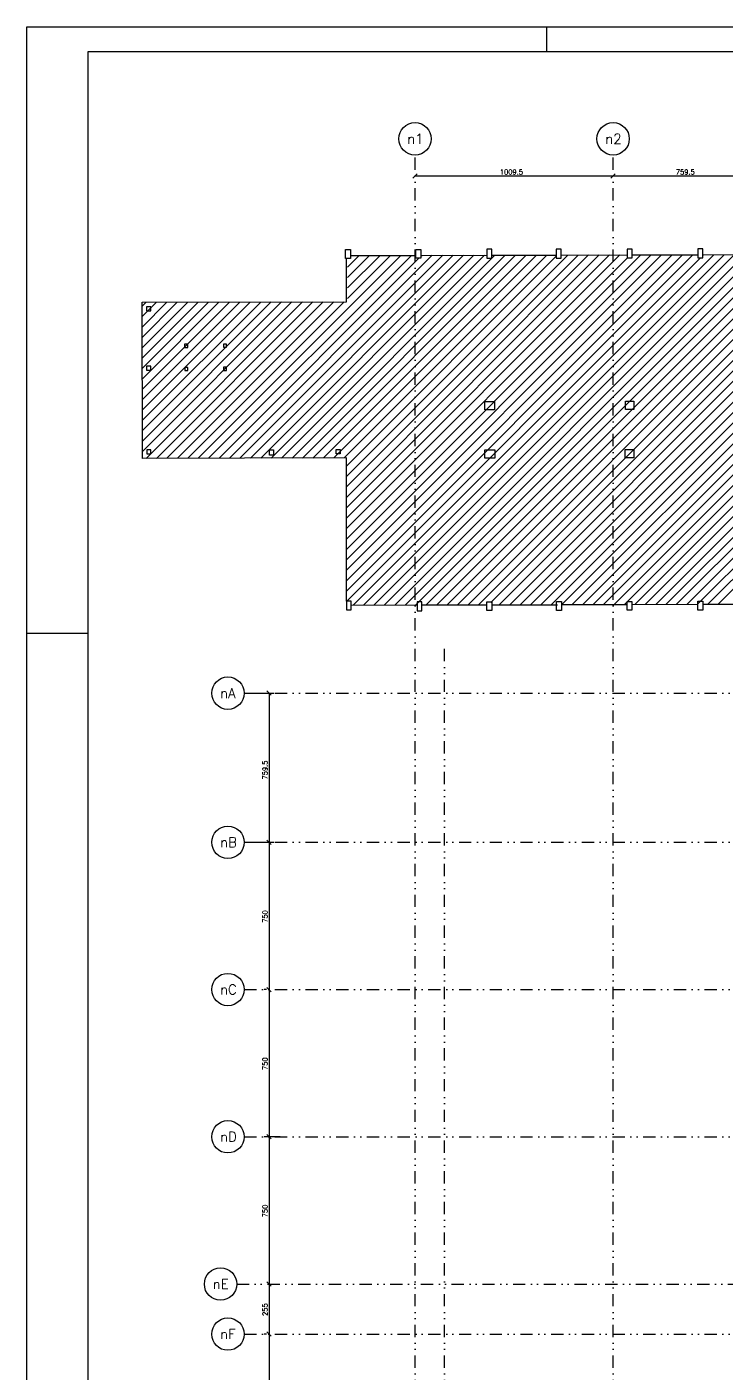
# Model space of a CAD drawing. Extents: x 567006 to 581881, y 115 to 10628.
# Drawn here: x 567006 to 570569, y 3771 to 10628 of the extents above; entities that cross this region are included whole.
import ezdxf

# ---------------------------------------------------------------- set-up
doc = ezdxf.new("R2010")
doc.units = 0
doc.header["$LTSCALE"] = 125
doc.header["$MEASUREMENT"] = 0
doc.linetypes.add('DIVIDE', pattern=[1.25, 0.5, -0.25, 0, -0.25, 0, -0.25])
doc.layers.get('0').update_dxf_attribs({"linetype": 'CONTINUOUS'})
for name, color, linetype in [('205', 14, 'DIVIDE'), ('216', 7, 'CONTINUOUS'), ('220', 4, 'CONTINUOUS'), ('221', 5, 'CONTINUOUS'), ('222', 6, 'CONTINUOUS'), ('226', 10, 'CONTINUOUS'), ('230', 3, 'CONTINUOUS'), ('231', 5, 'CONTINUOUS'), ('250', 5, 'CONTINUOUS')]:
    doc.layers.add(name, color=color, linetype=linetype)
doc.styles.get("Standard").update_dxf_attribs({"font": 'ROMANS.SHX'})

msp = doc.modelspace()

# ---------------------------------------------------------------- linework, layer by layer
for p, q in [((567005.9, 115.2), (567005.9, 10627.7)), ((567005.9, 10627.7), (581880.9, 10627.7)), ((569655.9, 10502.7), (569655.9, 10627.7)), ((569655.9, 10502.7), (569655.9, 10627.7)), ((567005.9, 7540.2), (567318.4, 7540.2))]:
    msp.add_line(p, q)
at = {"layer": '205'}
for p, q in [((568984.1, 3329.1), (568984.1, 9975.3)), ((569993.6, 3329.1), (569993.6, 9975.3)), ((569135.1, 3329.1), (569134.1, 7476.8)), ((568113, 7234.2), (571155.7, 7234.2)), ((568113, 6474.7), (577573.2, 6474.7)), ((568113, 5724.7), (577573.2, 5724.7)), ((568113, 4974.7), (577036.4, 4974.7)), ((568075.5, 4224.7), (577052.9, 4224.7)), ((568113, 3969.7), (577069.4, 3969.7))]:
    msp.add_line(p, q, dxfattribs=at)
at = {"layer": '216'}
for p, q in [((568973.1, 9857.5), (568995.2, 9879.6)), ((569982.6, 9857.5), (570004.7, 9879.6)), ((569982.6, 9857.5), (570004.7, 9879.6)), ((568228.9, 7245.3), (568251, 7223.2)), ((568228.9, 6485.8), (568251, 6463.7)), ((568228.9, 6485.8), (568251, 6463.7)), ((568228.9, 5735.8), (568251, 5713.7)), ((568228.9, 5735.8), (568251, 5713.7)), ((568228.9, 4985.8), (568251, 4963.7)), ((568228.9, 4985.8), (568251, 4963.7)), ((568228.9, 4235.8), (568251, 4213.7)), ((568228.9, 4235.8), (568251, 4213.7)), ((568228.9, 4235.8), (568251, 4213.7)), ((568228.9, 3980.8), (568251, 3958.7)), ((568228.9, 3980.8), (568251, 3958.7))]:
    msp.add_line(p, q, dxfattribs=at)
at = {"layer": '221'}
for centre in [(568984.1, 10057.8), (569993.6, 10057.8), (568030.4, 7234.2), (568030.4, 6474.7), (568030.4, 5724.7), (568030.4, 4974.7), (567992.9, 4224.7), (568030.4, 3969.7)]:
    msp.add_circle(centre, 82.5, dxfattribs=at)
at = {"layer": '222'}
for p, q in [((567318.4, 10502.7), (581755.9, 10502.7)), ((567318.4, 240.2), (567318.4, 10502.7))]:
    msp.add_line(p, q, dxfattribs=at)
at = {"layer": '226'}
for points in [[(568630.3, 9493.4), (568655.4, 9493.4), (568655.4, 9448.4), (568630.3, 9448.4), (568630.3, 9493.4)], [(568988.8, 9494.1), (569013.9, 9494.1), (569013.9, 9449.2), (568988.8, 9449.2), (568988.8, 9494.1)], [(569350.5, 9449.9), (569375.4, 9449.9), (569375.4, 9494.9), (569350.5, 9494.9), (569350.5, 9449.9)], [(569704.2, 9450.7), (569729.2, 9450.7), (569729.2, 9495.7), (569704.2, 9495.7), (569704.2, 9450.7)], [(570065, 9451.5), (570090, 9451.5), (570090, 9496.5), (570065, 9496.5), (570065, 9451.5)], [(570425.5, 9452.2), (570450.5, 9452.2), (570450.5, 9497.2), (570425.5, 9497.2), (570425.5, 9452.2)], [(568581.4, 8474.7), (568602, 8474.7), (568602, 8453.9), (568581.4, 8453.9), (568581.4, 8474.7)], [(569340.1, 8473.7), (569390.2, 8473.7), (569390.2, 8431.9), (569340.1, 8431.9), (569340.1, 8473.7)], [(570055, 8475.3), (570099.1, 8475.3), (570099.1, 8433.4), (570055, 8433.4), (570055, 8475.3)], [(568634.4, 7658.3), (568659.3, 7658.3), (568659.3, 7703.4), (568634.4, 7703.4), (568634.4, 7658.3)], [(568994.4, 7653.9), (569019.3, 7653.9), (569019.3, 7699), (568994.4, 7699), (568994.4, 7653.9)]]:
    msp.add_lwpolyline(points, dxfattribs=at)
at = {"layer": '230'}
for points in [[(567614.7, 9180.9), (567636.8, 9180.9), (567636.8, 9201.3), (567614.7, 9201.3), (567614.7, 9180.9)], [(567825.5, 9011.1), (567809.8, 9011.1), (567809.8, 8995.2), (567825.5, 8995.2), (567825.5, 9011.1)], [(568007.9, 8995.7), (568023.6, 8995.7), (568023.6, 9011.7), (568007.9, 9011.7), (568007.9, 8995.7)], [(567616.2, 8878.6), (567638.3, 8878.6), (567638.3, 8899), (567616.2, 8899), (567616.2, 8878.6)], [(567810.3, 8877.7), (567826, 8877.7), (567826, 8893.6), (567810.3, 8893.6), (567810.3, 8877.7)], [(568023.3, 8894.3), (568007.6, 8894.3), (568007.6, 8878.3), (568023.3, 8878.3), (568023.3, 8894.3)], [(569339.6, 8720.1), (569389.7, 8720.1), (569389.7, 8678.2), (569339.6, 8678.2), (569339.6, 8720.1)], [(570056.2, 8721.6), (570099.6, 8721.6), (570099.6, 8679.7), (570056.2, 8679.7), (570056.2, 8721.6)], [(567637.9, 8474.4), (567616.7, 8474.4), (567616.7, 8454), (567637.9, 8454), (567637.9, 8474.4)], [(568242.3, 8474.3), (568263.2, 8474.3), (568263.2, 8445.8), (568242.3, 8445.8), (568242.3, 8474.3)], [(569349.8, 7699.7), (569374.8, 7699.7), (569374.8, 7654.7), (569349.8, 7654.7), (569349.8, 7699.7)], [(569705.4, 7700.5), (569730.4, 7700.5), (569730.4, 7655.5), (569705.4, 7655.5), (569705.4, 7700.5)], [(570064.7, 7701.3), (570089.7, 7701.3), (570089.7, 7656.3), (570064.7, 7656.3), (570064.7, 7701.3)], [(570425.6, 7702.1), (570450.6, 7702.1), (570450.6, 7657.1), (570425.6, 7657.1), (570425.6, 7702.1)]]:
    msp.add_lwpolyline(points, dxfattribs=at)
at = {"layer": '231'}
for p, q in [((567879.1, 8430.7), (568912.3, 9463.9)), ((567932.2, 8430.9), (568965.4, 9464)), ((568038.5, 8431.1), (569071.7, 9464.3)), ((568091.7, 8431.2), (569124.9, 9464.4)), ((568144.8, 8431.3), (569178, 9464.5)), ((568198, 8431.4), (569231.2, 9464.6)), ((568251.1, 8431.5), (569284.3, 9464.7)), ((568304.3, 8431.7), (569337.5, 9464.9)), ((568357.4, 8431.8), (569390.6, 9465)), ((568410.6, 8431.9), (569443.8, 9465.1)), ((568463.7, 8432), (569496.9, 9465.2)), ((568516.9, 8432.1), (569550.1, 9465.3)), ((568570, 8432.2), (569603.2, 9465.4)), ((568623.2, 8432.3), (569656.4, 9465.6)), ((568634.4, 7754.2), (570347.3, 9467.1)), ((568634.4, 7807.2), (570294.2, 9467)), ((568634.4, 7860.3), (570241, 9466.8)), ((568634.5, 7913.3), (570187.9, 9466.7)), ((568634.5, 7966.4), (570134.7, 9466.6)), ((568634.5, 8072.5), (570028.4, 9466.4)), ((568634.5, 8125.5), (569975.3, 9466.3)), ((568634.6, 8178.6), (569922.1, 9466.1)), ((568634.6, 8231.6), (569869, 9466)), ((568634.6, 8284.7), (569815.8, 9465.9)), ((568634.6, 8337.7), (569762.7, 9465.8)), ((568636.7, 7703.4), (570400.5, 9467.2)), ((568640.4, 9404.2), (568699.7, 9463.5)), ((568640.5, 9245.2), (568859.1, 9463.8)), ((568640.5, 9298.2), (568806, 9463.7)), ((568640.5, 9351.2), (568752.8, 9463.6)), ((568655.3, 9463.4), (568988.8, 9464.1)), ((568722.7, 7683.3), (570506.8, 9467.4)), ((568775.8, 7683.5), (570559.9, 9467.5)), ((568829, 7683.6), (570613.1, 9467.7)), ((568882.1, 7683.7), (570666.2, 9467.8)), ((568935.3, 7683.8), (570719.4, 9467.9)), ((568988.4, 7683.9), (570772.5, 9468)), ((569013.9, 9464.2), (569350.5, 9464.9)), ((569013.9, 9459.5), (569018.6, 9464.2)), ((569041.6, 7684), (570825.7, 9468.1)), ((569094.7, 7684.2), (570878.8, 9468.2)), ((569147.9, 7684.3), (570932, 9468.3)), ((569201, 7684.4), (570985.1, 9468.5)), ((569254.2, 7684.5), (571038.3, 9468.6)), ((569307.3, 7684.6), (571091.4, 9468.7)), ((569371.2, 7695.4), (571143.3, 9467.6)), ((569375.4, 9464.9), (569704.2, 9465.7)), ((569413.5, 7684.8), (571197.7, 9468.9)), ((569466.6, 7684.8), (571250.8, 9469)), ((569519.6, 7684.8), (571304, 9469.2)), ((569572.6, 7684.8), (571357.1, 9469.3)), ((569625.7, 7684.8), (571410.3, 9469.4)), ((569678.7, 7684.8), (571463.4, 9469.5)), ((569729.2, 9465.7), (570065, 9466.5)), ((569785.7, 7685.7), (571569.7, 9469.7)), ((569838.8, 7685.8), (571622.9, 9469.9)), ((569892, 7685.9), (571676, 9470)), ((569945.1, 7686), (571729.2, 9470.1)), ((569998.3, 7686.1), (571782.3, 9470.2)), ((570051.4, 7686.3), (571835.5, 9470.3)), ((570090, 9466.5), (570425.5, 9467.2)), ((570157.7, 7686.5), (571941.8, 9470.6)), ((570210.9, 7686.6), (571994.9, 9470.7)), ((570264, 7686.7), (572048.1, 9470.8)), ((570317.2, 7686.8), (572101.2, 9470.9)), ((570370.3, 7687), (572154.4, 9471)), ((570423.5, 7687.1), (572207.5, 9471.1)), ((570450.5, 9467.3), (570780.5, 9468)), ((570450.5, 9464.2), (570453.6, 9467.3)), ((570529.6, 7687.1), (572313.8, 9471.4)), ((567985.4, 8431), (569003.6, 9449.2)), ((568634.5, 8019.4), (570066.5, 9451.5)), ((568634.6, 8390.8), (569704.2, 9460.3)), ((568635.1, 9227.4), (568634.6, 9448.3)), ((568669.5, 7683.2), (570438.5, 9452.2)), ((569732.5, 7685.6), (571502.6, 9455.7)), ((570104.6, 7686.4), (571873.6, 9455.4)), ((570476.6, 7687.1), (572245.6, 9456.2)), ((567592.5, 9225.1), (568635.1, 9227.4)), ((567592.5, 9204.8), (567612.9, 9225.2)), ((567594.2, 8430.1), (567592.5, 9225.1)), ((567592.6, 9151.9), (567666, 9225.3)), ((567592.7, 9099), (567719.2, 9225.4)), ((567592.8, 9046), (567772.3, 9225.5)), ((567593, 8993.1), (567825.5, 9225.6)), ((567593.1, 8940.2), (567878.6, 9225.8)), ((567593.2, 8887.3), (567931.8, 9225.9)), ((567593.3, 8834.4), (567984.9, 9226)), ((567593.4, 8781.5), (568038.1, 9226.1)), ((567593.5, 8728.5), (568091.2, 9226.2)), ((567593.6, 8675.6), (568144.4, 9226.3)), ((567593.8, 8622.7), (568197.5, 9226.4)), ((567593.9, 8569.8), (568250.6, 9226.6)), ((567594, 8516.9), (568303.8, 9226.7)), ((567594.1, 8463.9), (568356.9, 9226.8)), ((567594.1, 8463.9), (568356.9, 9226.8)), ((567613.4, 8430.2), (568410.1, 9226.9)), ((567666.5, 8430.3), (568463.2, 9227)), ((567719.7, 8430.4), (568516.4, 9227.1)), ((567772.8, 8430.5), (568569.5, 9227.2)), ((567825.9, 8430.6), (568622.7, 9227.4)), ((568634.6, 8432.4), (567594.2, 8430.1)), ((568634.4, 7703.4), (568634.6, 8432.4)), ((568659.3, 7683.2), (568994.3, 7683.9)), ((569019.3, 7684), (569349.9, 7684.7)), ((569374.8, 7684.8), (569709.8, 7684.8)), ((569730.4, 7685.6), (570064.7, 7686.3)), ((570089.7, 7686.3), (570425.6, 7687.1)), ((570450.6, 7687.1), (570800.9, 7687.1))]:
    msp.add_line(p, q, dxfattribs=at)
at = {"layer": '250'}
for p, q in [((568984.1, 9868.6), (569993.6, 9868.6)), ((569993.6, 9868.6), (570753.1, 9868.6)), ((568133, 7234.2), (568264.9, 7234.2)), ((568239.9, 7234.2), (568239.9, 6474.7)), ((568133, 6474.7), (568264.9, 6474.7)), ((568239.9, 6474.7), (568239.9, 5724.7)), ((568227.6, 5724.7), (568214.9, 5724.7)), ((568239.9, 5724.7), (568239.9, 4974.7)), ((568297.1, 4974.7), (568214.9, 4974.7)), ((568239.9, 4974.7), (568239.9, 4224.7)), ((568239.9, 4224.7), (568239.9, 3969.7)), ((568227.8, 3969.7), (568214.9, 3969.7)), ((568239.9, 3969.7), (568239.9, 3465.2))]:
    msp.add_line(p, q, dxfattribs=at)

# ---------------------------------------------------------------- texts
at = {"layer": '216'}
for s, p in [('1009.5', (569416.4, 9876.1)), ('759.5', (570313.4, 9876.1))]:
    msp.add_text(s, height=25, dxfattribs=at).set_placement(p)
for s, p in [('759.5', (568232.4, 6794.5)), ('750', (568232.4, 6064.7)), ('750', (568232.4, 5314.7)), ('750', (568232.4, 4564.7)), ('255', (568232.4, 4062.2))]:
    msp.add_text(s, height=25, rotation=90, dxfattribs=at).set_placement(p)
at = {"layer": '220'}
for s, p in [('n1', (568943.9, 10033)), ('n2', (569953.4, 10033)), ('nA', (567990.2, 7209.4)), ('nB', (567990.2, 6449.9)), ('nC', (567990.2, 5699.9)), ('nD', (567990.2, 4949.9)), ('nE', (567952.7, 4199.9)), ('nF', (567990.2, 3944.9))]:
    msp.add_text(s, height=50, dxfattribs=at).set_placement(p)

doc.saveas('drawing.dxf')
